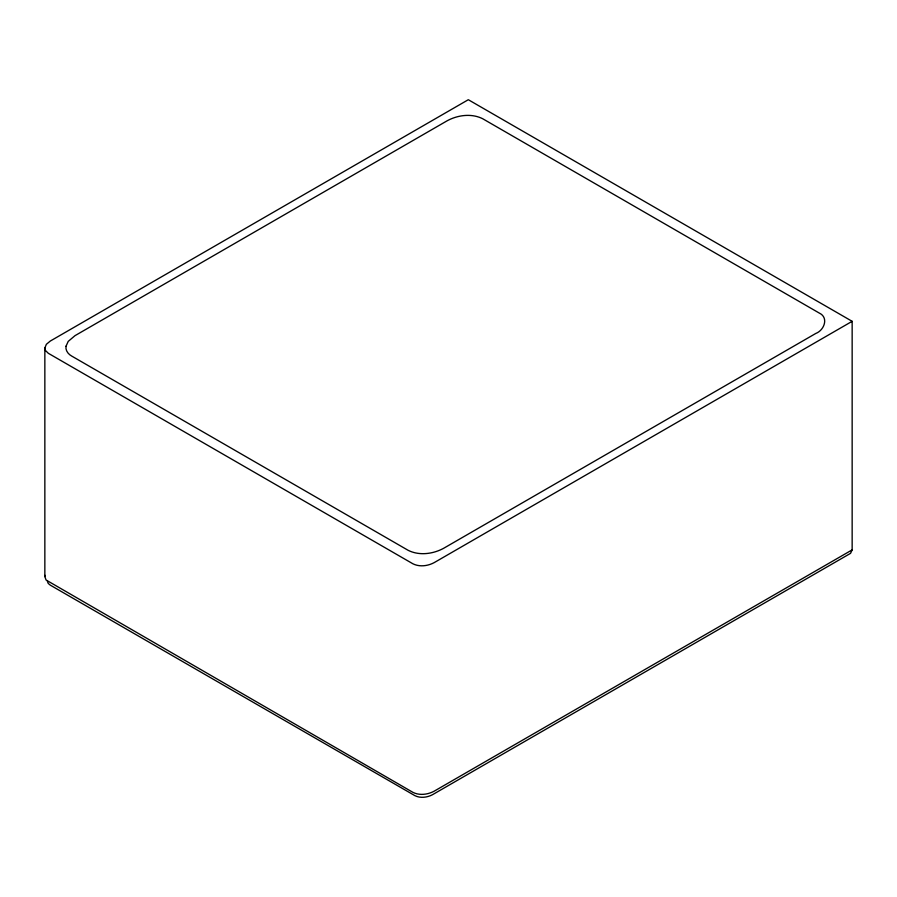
<?xml version="1.0" encoding="UTF-8"?>
<svg xmlns="http://www.w3.org/2000/svg" width="897" height="897" viewBox="0 0 897 897"><rect width="100%" height="100%" fill="white"/><g stroke="black" fill="none" stroke-linecap="round" stroke-linejoin="round"><path stroke-width="1.35" d="M852.15 549.872L434.148 791.199C427.768 794.607 419.572 795.684 412.945 792.365L46.061 580L44.85 576.569L44.85 348.014L46.352 344.325L50.31 341.039L468.312 99.713L852.15 321.317L852.15 549.872L850.547 553.348L432.556 794.675C427.23 797.511 420.401 798.408 414.874 795.639L50.232 585.113L48.236 583.42L47.384 581.334M44.85 576.569L45.052 575.336M852.15 321.317L434.148 562.643C427.768 566.052 419.572 567.128 412.945 563.809L48.303 353.283L45.366 350.379L44.85 348.014M66.019 346.242C65.279 350.391 68.183 354.158 71.659 356.042L408.157 550.321C419.191 555.871 432.881 554.077 443.499 548.381L815.833 333.426C824.186 330.331 829.063 317.516 819.196 313.019L482.698 118.74C471.654 113.19 457.975 114.984 447.345 120.68L75.023 335.646L68.206 341.398L66.019 346.242"/></g></svg>
